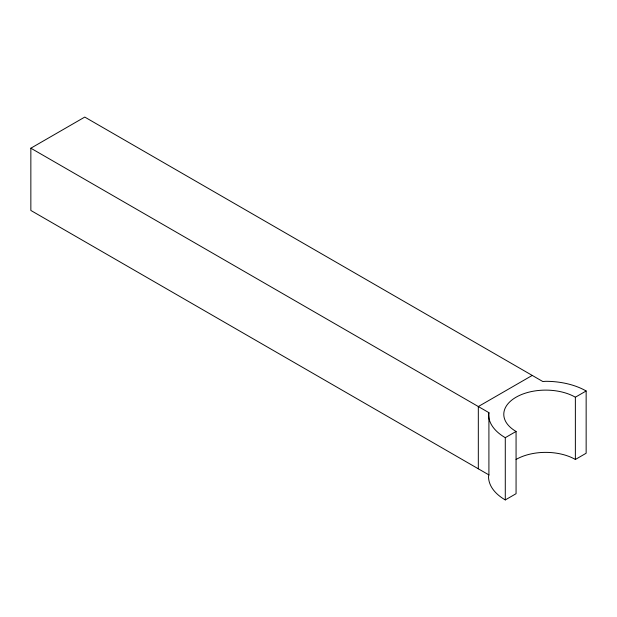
<?xml version="1.0" encoding="UTF-8"?>
<svg xmlns="http://www.w3.org/2000/svg" width="617" height="617" viewBox="0 0 617 617"><rect width="100%" height="100%" fill="white"/><g stroke="black" fill="none" stroke-linecap="round" stroke-linejoin="round"><path stroke-width="0.93" d="M505.284 499.924A57.18 33.017 0 0 1 488.533 476.579L488.911 474.913L30.85 210.451L30.85 148.203L488.911 412.657L488.533 414.331A57.18 33.017 0 0 0 505.284 437.677L505.284 499.924L516.067 493.7L516.067 431.445A41.933 24.21 0 0 1 516.067 397.209A41.933 24.21 0 0 1 575.368 397.209L586.15 390.985L586.15 453.24L575.368 459.464A41.933 24.21 0 0 0 516.067 459.464M30.85 148.203L84.76 117.076L542.829 381.537L545.713 381.314A57.18 33.017 0 0 1 586.15 390.985M532.24 375.421L478.322 406.549L478.322 468.797M505.284 437.677L516.067 431.445M575.368 397.209L575.368 459.464M488.911 412.657L488.911 474.913"/></g></svg>
